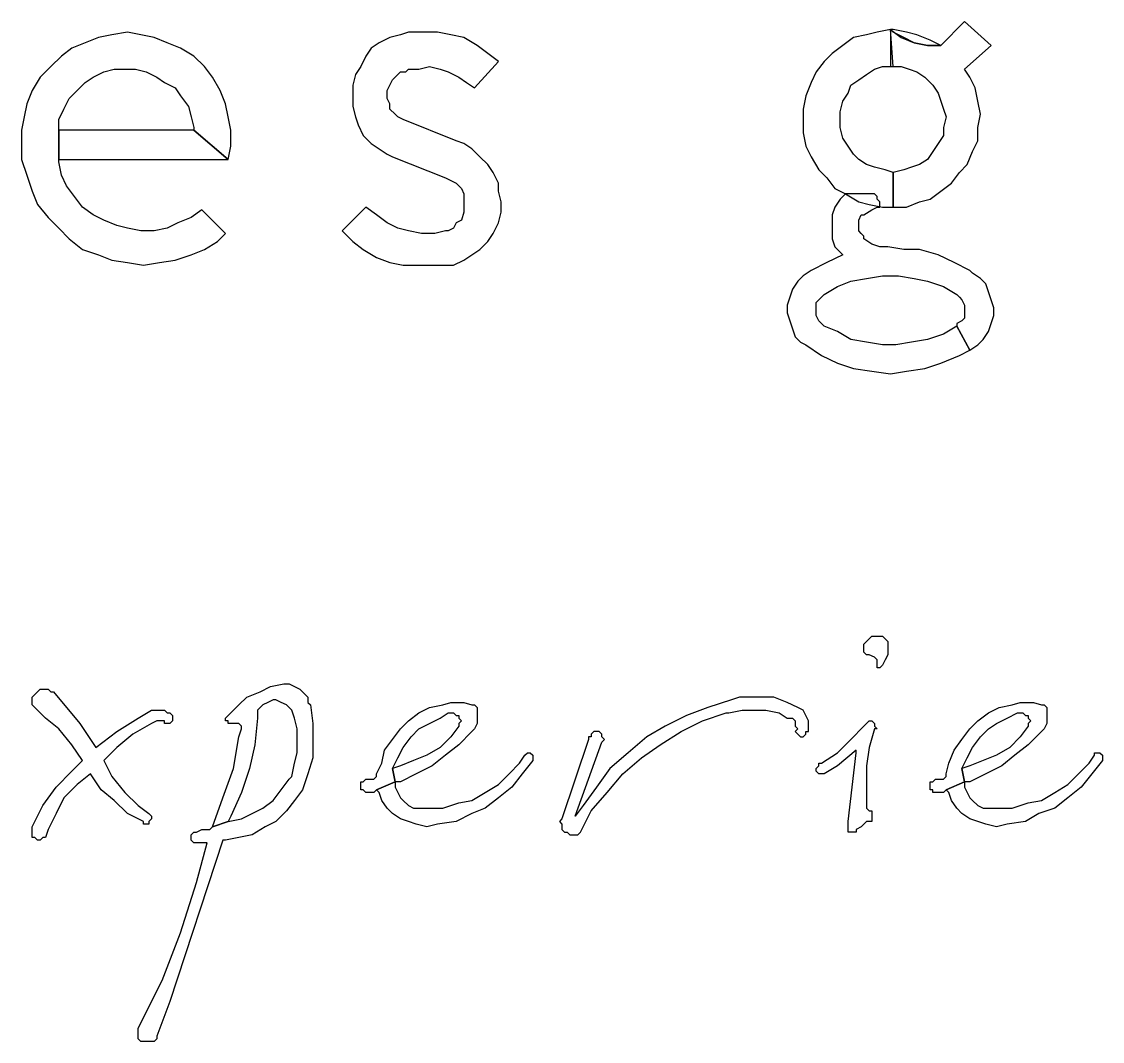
# Model space of a CAD drawing. Header units: metres. Extents: x 13 to 600, y -782 to -15.
# Drawn here: x 197.94 to 222.42, y -89.46 to -66.36 of the extents above; entities that cross this region are included whole.
import ezdxf

# ---------------------------------------------------------------- set-up
doc = ezdxf.new("R2010")
doc.units = ezdxf.units.M

msp = doc.modelspace()

# ---------------------------------------------------------------- linework, layer by layer
for p, q in [((217.62, -66.54), (217.32, -66.6)), ((217.68, -67.38), (217.62, -66.54)), ((217.62, -66.54), (217.62, -67.38)), ((217.68, -66.6), (217.62, -66.54)), ((217.62, -66.54), (217.86, -66.72)), ((217.68, -66.54), (217.62, -66.54)), ((217.68, -67.38), (217.62, -66.54)), ((217.98, -66.6), (217.68, -66.54)), ((219.3, -66.36), (218.76, -66.9)), ((219.9, -66.9), (219.3, -66.36)), ((199.68, -66.72), (199.38, -66.84)), ((199.98, -66.66), (199.68, -66.72)), ((200.34, -66.6), (199.98, -66.66)), ((200.64, -66.66), (200.34, -66.6)), ((200.94, -66.72), (200.64, -66.66)), ((201.24, -66.84), (200.94, -66.72)), ((206.28, -66.72), (206.04, -66.84)), ((206.52, -66.66), (206.28, -66.72)), ((206.7, -66.6), (206.52, -66.66)), ((207, -66.6), (206.7, -66.6)), ((207.36, -66.6), (207, -66.6)), ((207.66, -66.66), (207.36, -66.6)), ((207.96, -66.72), (207.66, -66.66)), ((208.26, -66.9), (207.96, -66.72)), ((216.78, -66.72), (216.54, -66.9)), ((217.08, -66.66), (216.78, -66.72)), ((217.32, -66.6), (217.08, -66.66)), ((217.92, -66.72), (217.68, -66.6)), ((217.86, -66.72), (218.16, -66.84)), ((218.16, -66.84), (217.92, -66.72)), ((218.22, -66.66), (217.98, -66.6)), ((218.52, -66.78), (218.22, -66.66)), ((218.76, -66.9), (218.52, -66.78)), ((199.08, -66.96), (198.84, -67.14)), ((199.38, -66.84), (199.08, -66.96)), ((201.54, -66.96), (201.24, -66.84)), ((201.84, -67.14), (201.54, -66.96)), ((205.86, -66.96), (205.74, -67.14)), ((206.04, -66.84), (205.86, -66.96)), ((208.5, -67.08), (208.26, -66.9)), ((216.54, -66.9), (216.3, -67.08)), ((218.46, -66.9), (218.16, -66.84)), ((218.16, -66.84), (218.46, -66.9)), ((218.76, -66.9), (218.46, -66.9)), ((218.46, -66.9), (218.7, -66.9)), ((218.7, -66.9), (218.76, -66.9)), ((219.3, -67.44), (219.9, -66.9)), ((198.84, -67.14), (198.6, -67.38)), ((202.08, -67.38), (201.84, -67.14)), ((205.74, -67.14), (205.62, -67.38)), ((208.2, -67.86), (208.74, -67.26)), ((208.74, -67.26), (208.5, -67.08)), ((216.12, -67.26), (215.94, -67.5)), ((216.3, -67.08), (216.12, -67.26)), ((198.6, -67.38), (198.36, -67.62)), ((199.56, -67.62), (199.8, -67.5)), ((199.8, -67.5), (200.04, -67.44)), ((200.04, -67.44), (200.28, -67.44)), ((200.28, -67.44), (200.52, -67.44)), ((200.52, -67.44), (200.76, -67.5)), ((200.76, -67.5), (201, -67.62)), ((202.26, -67.62), (202.08, -67.38)), ((205.5, -67.56), (205.44, -67.8)), ((205.62, -67.38), (205.5, -67.56)), ((206.4, -67.62), (206.52, -67.5)), ((206.52, -67.5), (206.64, -67.5)), ((206.64, -67.5), (206.7, -67.44)), ((206.7, -67.44), (206.94, -67.44)), ((206.94, -67.44), (207.18, -67.38)), ((207.18, -67.38), (207.42, -67.44)), ((207.42, -67.44), (207.6, -67.5)), ((207.6, -67.5), (207.84, -67.62)), ((215.94, -67.5), (215.82, -67.74)), ((216.9, -67.68), (217.08, -67.56)), ((217.08, -67.56), (217.26, -67.44)), ((217.26, -67.44), (217.44, -67.38)), ((217.44, -67.38), (217.68, -67.38)), ((217.62, -67.38), (217.86, -67.38)), ((217.86, -67.38), (218.04, -67.44)), ((218.04, -67.44), (218.22, -67.5)), ((218.22, -67.5), (218.4, -67.62)), ((219.42, -67.62), (219.3, -67.44)), ((198.36, -67.62), (198.18, -67.92)), ((199.2, -67.92), (199.38, -67.74)), ((199.38, -67.74), (199.56, -67.62)), ((201, -67.62), (201.18, -67.74)), ((201.18, -67.74), (201.42, -67.86)), ((202.44, -67.92), (202.26, -67.62)), ((205.44, -67.8), (205.44, -68.04)), ((206.22, -67.92), (206.28, -67.8)), ((206.28, -67.8), (206.34, -67.68)), ((206.34, -67.68), (206.4, -67.62)), ((207.84, -67.62), (208.02, -67.74)), ((208.02, -67.74), (208.2, -67.86)), ((215.82, -67.74), (215.7, -68.04)), ((216.66, -67.98), (216.72, -67.8)), ((216.72, -67.8), (216.9, -67.68)), ((218.4, -67.62), (218.58, -67.8)), ((218.58, -67.8), (218.7, -67.98)), ((219.54, -67.86), (219.42, -67.62)), ((198.18, -67.92), (198.06, -68.22)), ((199.02, -68.1), (199.2, -67.92)), ((201.42, -67.86), (201.54, -68.04)), ((201.54, -68.04), (201.72, -68.28)), ((202.56, -68.22), (202.44, -67.92)), ((205.44, -68.04), (205.44, -68.28)), ((206.22, -68.1), (206.22, -67.92)), ((215.7, -68.04), (215.64, -68.34)), ((216.54, -68.16), (216.66, -67.98)), ((218.7, -67.98), (218.76, -68.16)), ((219.6, -68.16), (219.54, -67.86)), ((198.06, -68.22), (198, -68.52)), ((198.9, -68.34), (199.02, -68.1)), ((201.72, -68.28), (201.78, -68.52)), ((202.62, -68.52), (202.56, -68.22)), ((205.44, -68.28), (205.5, -68.52)), ((206.28, -68.22), (206.22, -68.1)), ((206.28, -68.34), (206.28, -68.22)), ((216.48, -68.4), (216.54, -68.16)), ((218.76, -68.16), (218.82, -68.34)), ((219.66, -68.46), (219.6, -68.16)), ((198, -68.52), (197.94, -68.82)), ((198.78, -68.58), (198.9, -68.34)), ((201.78, -68.52), (201.84, -68.76)), ((202.68, -68.82), (202.62, -68.52)), ((205.5, -68.52), (205.56, -68.7)), ((206.4, -68.46), (206.28, -68.34)), ((206.46, -68.52), (206.4, -68.46)), ((206.58, -68.58), (206.46, -68.52)), ((215.64, -68.34), (215.64, -68.64)), ((216.48, -68.58), (216.48, -68.4)), ((218.82, -68.34), (218.88, -68.52)), ((218.88, -68.52), (218.82, -68.76)), ((219.6, -68.76), (219.66, -68.46)), ((198.78, -68.82), (198.78, -68.58)), ((201.84, -68.76), (201.84, -68.82)), ((205.56, -68.7), (205.68, -68.94)), ((207.78, -69.06), (206.58, -68.58)), ((215.64, -68.64), (215.64, -68.88)), ((216.48, -68.76), (216.48, -68.58)), ((216.54, -69), (216.48, -68.76)), ((218.82, -68.76), (218.82, -68.94)), ((219.6, -69.06), (219.6, -68.76)), ((197.94, -68.82), (197.94, -69.18)), ((201.84, -68.82), (198.78, -68.82)), ((198.78, -68.82), (198.78, -69.48)), ((198.78, -69.48), (198.78, -68.82)), ((202.62, -69.48), (201.84, -68.82)), ((201.84, -68.82), (202.62, -69.48)), ((202.68, -69.18), (202.68, -68.82)), ((205.68, -68.94), (205.86, -69.12)), ((215.64, -68.88), (215.7, -69.18)), ((216.66, -69.18), (216.54, -69)), ((218.82, -68.94), (218.7, -69.12)), ((197.94, -69.18), (197.94, -69.48)), ((202.62, -69.48), (202.68, -69.18)), ((205.86, -69.12), (206.04, -69.24)), ((206.04, -69.24), (206.22, -69.36)), ((207.96, -69.12), (207.78, -69.06)), ((208.14, -69.24), (207.96, -69.12)), ((208.32, -69.42), (208.14, -69.24)), ((215.7, -69.18), (215.82, -69.42)), ((216.78, -69.36), (216.66, -69.18)), ((218.7, -69.12), (218.58, -69.3)), ((219.48, -69.3), (219.6, -69.06)), ((197.94, -69.48), (198.06, -69.84)), ((198.78, -69.48), (202.62, -69.48)), ((198.78, -69.54), (198.78, -69.48)), ((206.22, -69.36), (206.34, -69.42)), ((206.34, -69.42), (207.54, -69.9)), ((208.5, -69.6), (208.32, -69.42)), ((215.82, -69.42), (216, -69.72)), ((216.9, -69.48), (216.78, -69.36)), ((217.08, -69.6), (216.9, -69.48)), ((218.46, -69.48), (218.28, -69.6)), ((218.58, -69.3), (218.46, -69.48)), ((219.36, -69.6), (219.48, -69.3)), ((198.84, -69.84), (198.78, -69.54)), ((208.62, -69.78), (208.5, -69.6)), ((216, -69.72), (216.18, -69.9)), ((217.26, -69.66), (217.08, -69.6)), ((217.5, -69.72), (217.26, -69.66)), ((217.68, -69.78), (217.5, -69.72)), ((217.92, -69.72), (217.68, -69.78)), ((218.1, -69.66), (217.92, -69.72)), ((218.28, -69.6), (218.1, -69.66)), ((219.18, -69.78), (219.36, -69.6)), ((198.06, -69.84), (198.18, -70.2)), ((198.96, -70.08), (198.84, -69.84)), ((207.54, -69.9), (207.66, -69.96)), ((207.66, -69.96), (207.78, -70.02)), ((208.74, -70.02), (208.62, -69.78)), ((216.18, -69.9), (216.36, -70.14)), ((217.68, -70.56), (217.68, -69.78)), ((217.68, -69.78), (217.68, -70.56)), ((217.68, -69.78), (217.68, -70.56)), ((219, -70.02), (219.18, -69.78)), ((198.18, -70.2), (198.3, -70.5)), ((199.14, -70.32), (198.96, -70.08)), ((207.78, -70.02), (207.9, -70.14)), ((207.9, -70.14), (207.96, -70.26)), ((208.74, -70.2), (208.74, -70.02)), ((208.8, -70.44), (208.74, -70.2)), ((216.36, -70.14), (216.6, -70.26)), ((218.52, -70.38), (218.76, -70.2)), ((218.76, -70.2), (219, -70.02)), ((198.3, -70.5), (198.54, -70.8)), ((199.32, -70.56), (199.14, -70.32)), ((207.96, -70.26), (207.96, -70.44)), ((207.96, -70.44), (207.96, -70.56)), ((208.8, -70.68), (208.8, -70.44)), ((216.48, -70.38), (216.36, -70.56)), ((216.6, -70.26), (216.48, -70.38)), ((216.6, -70.26), (216.9, -70.44)), ((217.08, -70.26), (216.6, -70.26)), ((216.9, -70.44), (217.14, -70.5)), ((217.14, -70.26), (217.08, -70.26)), ((217.26, -70.26), (217.14, -70.26)), ((217.14, -70.5), (217.44, -70.56)), ((217.32, -70.32), (217.26, -70.26)), ((217.32, -70.38), (217.32, -70.32)), ((217.38, -70.44), (217.32, -70.38)), ((217.38, -70.56), (217.38, -70.44)), ((217.98, -70.56), (218.28, -70.44)), ((218.28, -70.44), (218.52, -70.38)), ((199.56, -70.74), (199.32, -70.56)), ((199.8, -70.86), (199.56, -70.74)), ((202.02, -70.62), (201.78, -70.8)), ((202.56, -71.16), (202.02, -70.62)), ((205.74, -70.56), (205.2, -71.1)), ((205.98, -70.74), (205.74, -70.56)), ((206.22, -70.92), (205.98, -70.74)), ((207.96, -70.68), (207.9, -70.86)), ((207.96, -70.56), (207.96, -70.68)), ((208.74, -70.92), (208.8, -70.68)), ((216.36, -70.56), (216.3, -70.74)), ((216.3, -70.74), (216.3, -70.92)), ((216.9, -70.86), (216.96, -70.74)), ((216.96, -70.74), (217.02, -70.74)), ((217.02, -70.74), (217.2, -70.62)), ((217.2, -70.62), (217.32, -70.56)), ((217.32, -70.56), (217.38, -70.56)), ((217.44, -70.56), (217.68, -70.56)), ((217.68, -70.56), (217.98, -70.56)), ((198.54, -70.8), (198.78, -71.04)), ((200.1, -70.98), (199.8, -70.86)), ((200.34, -71.04), (200.1, -70.98)), ((201.48, -70.92), (201.24, -71.04)), ((201.78, -70.8), (201.48, -70.92)), ((206.46, -71.04), (206.22, -70.92)), ((207.78, -70.92), (207.72, -71.04)), ((207.9, -70.86), (207.78, -70.92)), ((208.62, -71.16), (208.74, -70.92)), ((216.3, -70.92), (216.3, -71.1)), ((216.9, -70.92), (216.9, -70.86)), ((216.9, -70.98), (216.9, -70.92)), ((216.9, -71.1), (216.9, -70.98)), ((198.78, -71.04), (199.02, -71.28)), ((200.64, -71.1), (200.34, -71.04)), ((200.94, -71.1), (200.64, -71.1)), ((201.24, -71.04), (200.94, -71.1)), ((202.38, -71.34), (202.56, -71.16)), ((205.2, -71.1), (205.44, -71.34)), ((206.7, -71.1), (206.46, -71.04)), ((207, -71.16), (206.7, -71.1)), ((207.3, -71.16), (207, -71.16)), ((207.54, -71.1), (207.3, -71.16)), ((207.6, -71.1), (207.54, -71.1)), ((207.72, -71.04), (207.6, -71.1)), ((208.5, -71.34), (208.62, -71.16)), ((216.3, -71.1), (216.3, -71.28)), ((216.96, -71.16), (216.9, -71.1)), ((217.02, -71.22), (216.96, -71.16)), ((217.02, -71.28), (217.02, -71.22)), ((199.02, -71.28), (199.32, -71.52)), ((202.08, -71.52), (202.38, -71.34)), ((205.44, -71.34), (205.68, -71.52)), ((208.32, -71.52), (208.5, -71.34)), ((216.3, -71.28), (216.36, -71.46)), ((216.36, -71.46), (216.48, -71.58)), ((217.2, -71.4), (217.02, -71.28)), ((217.38, -71.46), (217.2, -71.4)), ((217.56, -71.46), (217.38, -71.46)), ((217.92, -71.52), (217.56, -71.46)), ((199.32, -71.52), (199.68, -71.64)), ((199.68, -71.64), (199.98, -71.76)), ((201.42, -71.76), (201.78, -71.64)), ((201.78, -71.64), (202.08, -71.52)), ((205.68, -71.52), (205.98, -71.7)), ((205.98, -71.7), (206.28, -71.82)), ((207.96, -71.76), (208.14, -71.64)), ((208.14, -71.64), (208.32, -71.52)), ((216.54, -71.64), (216.18, -71.82)), ((216.48, -71.58), (216.54, -71.64)), ((218.28, -71.52), (217.92, -71.52)), ((218.7, -71.64), (218.28, -71.52)), ((219.06, -71.82), (218.7, -71.64)), ((199.98, -71.76), (200.34, -71.82)), ((200.34, -71.82), (200.7, -71.88)), ((200.7, -71.88), (201.06, -71.82)), ((201.06, -71.82), (201.42, -71.76)), ((206.28, -71.82), (206.58, -71.88)), ((206.58, -71.88), (206.76, -71.88)), ((206.76, -71.88), (207.48, -71.88)), ((207.48, -71.88), (207.72, -71.88)), ((207.72, -71.88), (207.96, -71.76)), ((216.18, -71.82), (215.82, -72)), ((219.42, -72), (219.06, -71.82)), ((215.64, -72.12), (215.52, -72.24)), ((215.82, -72), (215.64, -72.12)), ((216.72, -72.24), (217.08, -72.18)), ((217.08, -72.18), (217.44, -72.12)), ((217.44, -72.12), (217.8, -72.12)), ((217.8, -72.12), (218.16, -72.18)), ((218.16, -72.18), (218.46, -72.24)), ((219.48, -72.06), (219.42, -72)), ((219.66, -72.18), (219.48, -72.06)), ((219.78, -72.3), (219.66, -72.18)), ((215.4, -72.42), (215.34, -72.6)), ((215.52, -72.24), (215.4, -72.42)), ((216.12, -72.54), (216.42, -72.36)), ((216.42, -72.36), (216.72, -72.24)), ((218.46, -72.24), (218.82, -72.36)), ((218.82, -72.36), (219.12, -72.54)), ((219.84, -72.48), (219.78, -72.3)), ((215.34, -72.6), (215.28, -72.78)), ((215.94, -72.72), (216, -72.66)), ((216, -72.66), (216.12, -72.54)), ((219.12, -72.54), (219.18, -72.6)), ((219.18, -72.6), (219.24, -72.66)), ((219.24, -72.66), (219.3, -72.78)), ((219.9, -72.66), (219.84, -72.48)), ((219.96, -72.84), (219.9, -72.66)), ((215.28, -72.78), (215.28, -72.96)), ((215.94, -72.84), (215.94, -72.72)), ((215.94, -72.9), (215.94, -72.84)), ((215.94, -73.02), (215.94, -72.9)), ((219.3, -72.78), (219.3, -72.9)), ((219.3, -72.9), (219.3, -72.96)), ((219.96, -73.02), (219.96, -72.84)), ((215.28, -72.96), (215.34, -73.14)), ((215.34, -73.14), (215.4, -73.32)), ((216, -73.14), (215.94, -73.02)), ((216.06, -73.2), (216, -73.14)), ((219.24, -73.14), (219.12, -73.2)), ((219.3, -73.08), (219.24, -73.14)), ((219.3, -72.96), (219.3, -73.08)), ((219.9, -73.2), (219.96, -73.02)), ((215.4, -73.32), (215.46, -73.5)), ((216.12, -73.26), (216.06, -73.2)), ((216.42, -73.38), (216.12, -73.26)), ((216.72, -73.56), (216.42, -73.38)), ((219.12, -73.26), (218.82, -73.44)), ((219.12, -73.2), (219.12, -73.26)), ((219.42, -73.8), (219.12, -73.26)), ((219.12, -73.26), (219.42, -73.8)), ((219.72, -73.56), (219.84, -73.38)), ((219.84, -73.38), (219.9, -73.2)), ((215.46, -73.5), (215.58, -73.62)), ((215.58, -73.62), (215.7, -73.68)), ((215.7, -73.68), (216.06, -73.92)), ((217.08, -73.62), (216.72, -73.56)), ((217.44, -73.68), (217.08, -73.62)), ((217.74, -73.68), (217.44, -73.68)), ((218.1, -73.62), (217.74, -73.68)), ((218.46, -73.56), (218.1, -73.62)), ((218.82, -73.44), (218.46, -73.56)), ((219.42, -73.8), (219.6, -73.68)), ((219.6, -73.68), (219.72, -73.56)), ((216.06, -73.92), (216.42, -74.1)), ((218.76, -74.1), (219.18, -73.92)), ((219.18, -73.92), (219.42, -73.8)), ((216.42, -74.1), (216.78, -74.22)), ((218.4, -74.22), (218.76, -74.1)), ((216.78, -74.22), (217.2, -74.28)), ((217.2, -74.28), (217.62, -74.34)), ((217.62, -74.34), (217.98, -74.28)), ((217.98, -74.28), (218.4, -74.22)), ((217.14, -80.34), (217.2, -80.28)), ((217.2, -80.28), (217.26, -80.28)), ((217.26, -80.28), (217.32, -80.28)), ((217.32, -80.28), (217.44, -80.28)), ((217.44, -80.28), (217.5, -80.34)), ((217.02, -80.46), (217.08, -80.4)), ((217.02, -80.52), (217.02, -80.46)), ((217.02, -80.64), (217.02, -80.52)), ((217.08, -80.4), (217.14, -80.34)), ((217.5, -80.34), (217.56, -80.4)), ((217.56, -80.4), (217.56, -80.46)), ((217.56, -80.46), (217.56, -80.52)), ((217.56, -80.52), (217.56, -80.58)), ((217.08, -80.7), (217.02, -80.64)), ((217.14, -80.7), (217.08, -80.7)), ((217.26, -80.76), (217.14, -80.7)), ((217.32, -80.82), (217.26, -80.76)), ((217.56, -80.7), (217.5, -80.82)), ((217.56, -80.58), (217.56, -80.7)), ((217.32, -80.94), (217.32, -80.82)), ((217.32, -81), (217.32, -80.94)), ((217.38, -81), (217.32, -81)), ((217.44, -80.94), (217.38, -81)), ((217.5, -80.82), (217.44, -80.94)), ((198.3, -81.54), (198.36, -81.48)), ((198.36, -81.48), (198.42, -81.48)), ((198.42, -81.48), (198.54, -81.48)), ((198.54, -81.48), (198.6, -81.54)), ((203.34, -81.54), (203.58, -81.42)), ((203.58, -81.42), (203.88, -81.36)), ((203.88, -81.36), (204, -81.36)), ((204, -81.36), (204.12, -81.42)), ((204.12, -81.42), (204.24, -81.48)), ((204.24, -81.48), (204.3, -81.54)), ((198.18, -81.66), (198.24, -81.6)), ((198.18, -81.78), (198.18, -81.66)), ((198.24, -81.6), (198.3, -81.54)), ((198.6, -81.54), (198.66, -81.54)), ((198.66, -81.54), (199.26, -82.26)), ((202.86, -81.84), (203.04, -81.66)), ((203.04, -81.66), (203.34, -81.54)), ((203.64, -81.72), (203.52, -81.78)), ((203.7, -81.72), (203.64, -81.72)), ((203.82, -81.78), (203.7, -81.72)), ((204.3, -81.54), (204.42, -81.66)), ((204.42, -81.66), (204.42, -81.78)), ((214.02, -81.72), (213.48, -81.9)), ((214.2, -81.66), (214.02, -81.72)), ((214.5, -81.66), (214.2, -81.66)), ((214.74, -81.66), (214.5, -81.66)), ((214.98, -81.66), (214.74, -81.66)), ((215.28, -81.78), (214.98, -81.66)), ((198.18, -81.84), (198.18, -81.78)), ((198.24, -81.9), (198.18, -81.84)), ((198.3, -81.96), (198.24, -81.9)), ((198.48, -82.14), (198.3, -81.96)), ((200.58, -82.14), (200.88, -81.96)), ((200.88, -81.96), (201, -81.96)), ((201, -81.96), (201.18, -81.96)), ((201.18, -81.96), (201.24, -82.02)), ((202.62, -82.08), (202.86, -81.84)), ((203.34, -81.9), (203.28, -81.96)), ((203.28, -81.96), (203.28, -82.08)), ((203.4, -81.84), (203.34, -81.9)), ((203.52, -81.78), (203.4, -81.84)), ((203.94, -81.84), (203.82, -81.78)), ((204, -81.9), (203.94, -81.84)), ((204.06, -81.96), (204, -81.9)), ((204.12, -82.14), (204.06, -81.96)), ((204.42, -81.78), (204.48, -81.84)), ((204.48, -81.84), (204.54, -82.26)), ((206.94, -82.02), (207.18, -81.9)), ((207.18, -81.9), (207.48, -81.84)), ((207.48, -81.84), (207.66, -81.78)), ((207.66, -81.78), (207.78, -81.78)), ((207.78, -81.78), (207.96, -81.78)), ((207.96, -81.78), (208.14, -81.84)), ((208.14, -81.84), (208.2, -81.84)), ((208.2, -81.84), (208.26, -81.9)), ((208.26, -81.9), (208.26, -82.02)), ((213.48, -81.9), (213, -82.08)), ((213.96, -82.02), (214.26, -81.96)), ((214.26, -81.96), (214.56, -81.96)), ((214.56, -81.96), (214.8, -81.96)), ((214.8, -81.96), (215.1, -82.02)), ((215.52, -81.9), (215.28, -81.78)), ((215.64, -81.96), (215.52, -81.9)), ((215.7, -82.08), (215.64, -81.96)), ((219.84, -82.02), (220.08, -81.9)), ((220.08, -81.9), (220.38, -81.84)), ((220.38, -81.84), (220.56, -81.78)), ((220.56, -81.78), (220.68, -81.78)), ((220.68, -81.78), (220.86, -81.78)), ((220.86, -81.78), (221.04, -81.84)), ((221.04, -81.84), (221.1, -81.84)), ((221.1, -81.84), (221.16, -81.9)), ((221.16, -81.9), (221.16, -82.02)), ((198.78, -82.38), (198.48, -82.14)), ((200.1, -82.44), (200.58, -82.14)), ((201, -82.2), (200.88, -82.26)), ((201.06, -82.2), (201, -82.2)), ((201.18, -82.2), (201.06, -82.2)), ((201.18, -82.26), (201.18, -82.2)), ((201.24, -82.02), (201.3, -82.02)), ((201.3, -82.02), (201.36, -82.08)), ((201.36, -82.2), (201.3, -82.26)), ((201.36, -82.08), (201.36, -82.14)), ((201.36, -82.14), (201.36, -82.2)), ((202.56, -82.14), (202.62, -82.08)), ((202.56, -82.2), (202.56, -82.14)), ((202.62, -82.2), (202.56, -82.2)), ((202.62, -82.26), (202.62, -82.2)), ((203.28, -82.14), (203.22, -82.74)), ((203.28, -82.08), (203.28, -82.14)), ((204.18, -82.38), (204.12, -82.14)), ((206.52, -82.38), (206.7, -82.2)), ((206.7, -82.2), (206.94, -82.02)), ((207.18, -82.26), (207.42, -82.14)), ((207.42, -82.14), (207.6, -82.02)), ((207.6, -82.02), (207.66, -82.02)), ((207.66, -82.02), (207.72, -82.02)), ((207.72, -82.02), (207.78, -82.08)), ((207.78, -82.08), (207.84, -82.08)), ((207.84, -82.08), (207.84, -82.14)), ((207.84, -82.14), (207.9, -82.2)), ((207.9, -82.2), (207.84, -82.26)), ((208.26, -82.02), (208.26, -82.14)), ((208.26, -82.14), (208.26, -82.26)), ((213, -82.08), (212.52, -82.32)), ((212.88, -82.44), (213.36, -82.2)), ((213.36, -82.2), (213.9, -82.02)), ((213.9, -82.02), (213.96, -82.02)), ((215.1, -82.02), (215.28, -82.14)), ((215.28, -82.14), (215.4, -82.14)), ((215.4, -82.14), (215.46, -82.2)), ((215.46, -82.2), (215.46, -82.32)), ((215.76, -82.2), (215.7, -82.08)), ((215.76, -82.32), (215.76, -82.2)), ((217.08, -82.26), (217.14, -82.2)), ((217.14, -82.2), (217.2, -82.2)), ((217.2, -82.2), (217.26, -82.26)), ((219.42, -82.38), (219.6, -82.2)), ((219.6, -82.2), (219.84, -82.02)), ((220.02, -82.26), (220.26, -82.14)), ((220.26, -82.14), (220.5, -82.02)), ((220.5, -82.02), (220.56, -82.02)), ((220.56, -82.02), (220.62, -82.02)), ((220.62, -82.02), (220.68, -82.08)), ((220.68, -82.08), (220.74, -82.08)), ((220.74, -82.08), (220.74, -82.14)), ((220.74, -82.14), (220.8, -82.2)), ((220.8, -82.2), (220.74, -82.26)), ((221.16, -82.02), (221.16, -82.14)), ((221.16, -82.14), (221.16, -82.26)), ((199.08, -82.74), (198.78, -82.38)), ((199.26, -82.26), (199.62, -82.8)), ((199.62, -82.8), (200.1, -82.44)), ((200.88, -82.26), (200.46, -82.5)), ((201.24, -82.26), (201.18, -82.26)), ((201.3, -82.26), (201.24, -82.26)), ((202.68, -82.26), (202.62, -82.26)), ((202.74, -82.26), (202.68, -82.26)), ((202.8, -82.26), (202.74, -82.26)), ((202.86, -82.26), (202.8, -82.26)), ((202.92, -82.32), (202.86, -82.26)), ((202.86, -82.56), (202.92, -82.38)), ((202.92, -82.38), (202.92, -82.32)), ((204.18, -82.68), (204.18, -82.38)), ((204.54, -82.26), (204.54, -82.62)), ((206.34, -82.62), (206.52, -82.38)), ((206.76, -82.56), (206.94, -82.38)), ((206.94, -82.38), (207.18, -82.26)), ((207.84, -82.32), (207.66, -82.56)), ((207.84, -82.26), (207.84, -82.32)), ((208.14, -82.44), (207.84, -82.74)), ((208.2, -82.38), (208.14, -82.44)), ((208.26, -82.26), (208.2, -82.38)), ((210.9, -82.44), (210.84, -82.5)), ((210.96, -82.44), (210.9, -82.44)), ((211.02, -82.44), (210.96, -82.44)), ((211.08, -82.5), (211.02, -82.44)), ((212.52, -82.32), (212.1, -82.56)), ((212.4, -82.74), (212.88, -82.44)), ((215.46, -82.32), (215.52, -82.38)), ((215.52, -82.38), (215.46, -82.44)), ((215.46, -82.44), (215.52, -82.5)), ((215.7, -82.5), (215.7, -82.44)), ((215.7, -82.44), (215.76, -82.44)), ((215.76, -82.44), (215.76, -82.32)), ((216.72, -82.62), (217.02, -82.32)), ((217.02, -82.32), (217.08, -82.26)), ((217.26, -82.38), (217.14, -82.8)), ((217.26, -82.26), (217.26, -82.32)), ((217.26, -82.32), (217.32, -82.38)), ((217.32, -82.38), (217.26, -82.38)), ((219.24, -82.62), (219.42, -82.38)), ((219.66, -82.56), (219.84, -82.38)), ((219.84, -82.38), (220.02, -82.26)), ((220.74, -82.32), (220.56, -82.56)), ((220.74, -82.26), (220.74, -82.32)), ((221.04, -82.44), (220.74, -82.74)), ((221.1, -82.38), (221.04, -82.44)), ((221.16, -82.26), (221.1, -82.38)), ((199.32, -83.1), (199.08, -82.74)), ((200.46, -82.5), (200.1, -82.8)), ((202.74, -83.28), (202.86, -82.56)), ((203.22, -82.74), (203.1, -83.28)), ((204.18, -82.92), (204.18, -82.68)), ((204.54, -82.62), (204.54, -83.04)), ((206.16, -82.86), (206.34, -82.62)), ((206.58, -82.8), (206.76, -82.56)), ((207.66, -82.56), (207.42, -82.8)), ((207.84, -82.74), (207.54, -82.98)), ((210.78, -82.62), (210.18, -84.42)), ((210.48, -84.36), (211.08, -82.68)), ((210.84, -82.56), (210.78, -82.56)), ((210.78, -82.56), (210.78, -82.62)), ((210.84, -82.5), (210.84, -82.56)), ((211.08, -82.56), (211.08, -82.5)), ((211.14, -82.62), (211.08, -82.56)), ((211.08, -82.68), (211.14, -82.62)), ((212.1, -82.56), (211.68, -82.92)), ((211.98, -83.04), (212.4, -82.74)), ((215.52, -82.5), (215.58, -82.56)), ((215.58, -82.56), (215.64, -82.56)), ((215.64, -82.56), (215.7, -82.5)), ((216.42, -82.92), (216.72, -82.62)), ((219.06, -82.86), (219.24, -82.62)), ((219.48, -82.8), (219.66, -82.56)), ((220.56, -82.56), (220.32, -82.8)), ((220.74, -82.74), (220.44, -82.98)), ((200.1, -82.8), (199.8, -83.1)), ((204.12, -83.16), (204.18, -82.92)), ((206.1, -83.16), (206.16, -82.86)), ((206.46, -83.04), (206.58, -82.8)), ((207.12, -82.98), (206.82, -83.1)), ((207.42, -82.8), (207.12, -82.98)), ((207.54, -82.98), (207.24, -83.22)), ((209.22, -83.16), (209.34, -82.98)), ((209.34, -82.98), (209.4, -82.92)), ((209.4, -82.92), (209.46, -82.92)), ((209.46, -82.92), (209.52, -82.98)), ((209.52, -82.98), (209.52, -83.04)), ((211.68, -82.92), (211.26, -83.28)), ((216.06, -83.16), (216.42, -82.92)), ((216.84, -82.86), (216.42, -83.22)), ((216.66, -84.48), (216.84, -82.92)), ((216.84, -82.92), (216.84, -82.86)), ((217.14, -82.8), (217.08, -83.22)), ((218.94, -83.16), (219.06, -82.86)), ((219.36, -83.04), (219.48, -82.8)), ((220.02, -82.98), (219.72, -83.1)), ((220.32, -82.8), (220.02, -82.98)), ((220.44, -82.98), (220.14, -83.22)), ((222.12, -83.16), (222.24, -82.98)), ((222.24, -82.98), (222.24, -82.92)), ((222.24, -82.92), (222.3, -82.92)), ((222.3, -82.92), (222.36, -82.92)), ((222.36, -82.92), (222.42, -82.98)), ((222.42, -82.98), (222.42, -83.04)), ((199.08, -83.34), (199.32, -83.1)), ((199.8, -83.1), (199.98, -83.46)), ((204.06, -83.46), (204.12, -83.16)), ((204.54, -83.04), (204.42, -83.4)), ((205.98, -83.4), (206.1, -83.16)), ((206.34, -83.28), (206.46, -83.04)), ((206.52, -83.22), (206.34, -83.28)), ((206.82, -83.1), (206.52, -83.22)), ((207.24, -83.22), (206.88, -83.4)), ((208.98, -83.4), (209.22, -83.16)), ((209.52, -83.1), (209.28, -83.4)), ((209.52, -83.04), (209.52, -83.1)), ((211.56, -83.4), (211.98, -83.04)), ((215.94, -83.28), (216, -83.22)), ((216, -83.22), (216, -83.16)), ((216, -83.16), (216.06, -83.16)), ((216.42, -83.22), (216.12, -83.4)), ((217.08, -83.22), (217.08, -83.64)), ((218.88, -83.4), (218.94, -83.16)), ((219.24, -83.28), (219.36, -83.04)), ((219.42, -83.22), (219.24, -83.28)), ((219.72, -83.1), (219.42, -83.22)), ((220.14, -83.22), (219.78, -83.4)), ((221.88, -83.4), (222.12, -83.16)), ((222.42, -83.1), (222.18, -83.4)), ((222.42, -83.04), (222.42, -83.1)), ((198.72, -83.7), (199.08, -83.34)), ((199.5, -83.4), (199.2, -83.64)), ((199.74, -83.76), (199.5, -83.4)), ((199.98, -83.46), (200.28, -83.82)), ((202.5, -83.94), (202.74, -83.28)), ((203.1, -83.28), (202.92, -83.82)), ((204, -83.52), (204.06, -83.46)), ((204.42, -83.4), (204.3, -83.76)), ((205.92, -83.52), (205.98, -83.46)), ((205.98, -83.46), (205.98, -83.4)), ((206.4, -83.58), (206.34, -83.28)), ((206.34, -83.28), (206.4, -83.58)), ((206.88, -83.4), (206.52, -83.58)), ((208.74, -83.64), (208.98, -83.4)), ((209.28, -83.4), (209.04, -83.7)), ((211.26, -83.28), (210.96, -83.7)), ((211.2, -83.82), (211.56, -83.4)), ((215.94, -83.34), (215.94, -83.28)), ((216, -83.4), (215.94, -83.34)), ((216.06, -83.4), (216, -83.4)), ((216.12, -83.4), (216.06, -83.4)), ((218.82, -83.52), (218.88, -83.46)), ((218.88, -83.46), (218.88, -83.4)), ((219.3, -83.58), (219.24, -83.28)), ((219.24, -83.28), (219.3, -83.58)), ((219.78, -83.4), (219.42, -83.58)), ((221.64, -83.64), (221.88, -83.4)), ((222.18, -83.4), (221.94, -83.7)), ((198.42, -84.12), (198.72, -83.7)), ((199.2, -83.64), (198.9, -83.94)), ((203.82, -83.76), (204, -83.52)), ((205.62, -83.64), (205.62, -83.58)), ((205.62, -83.58), (205.68, -83.58)), ((205.62, -83.7), (205.62, -83.64)), ((205.62, -83.76), (205.62, -83.7)), ((205.68, -83.58), (205.74, -83.52)), ((205.74, -83.52), (205.86, -83.52)), ((205.86, -83.52), (205.92, -83.52)), ((205.98, -83.76), (206.4, -83.58)), ((206.4, -83.58), (205.98, -83.76)), ((206.52, -83.58), (206.4, -83.58)), ((206.4, -83.58), (206.4, -83.7)), ((206.4, -83.7), (206.46, -83.82)), ((208.44, -83.82), (208.74, -83.64)), ((209.04, -83.7), (208.74, -83.94)), ((210.96, -83.7), (210.66, -84.12)), ((217.08, -83.64), (217.08, -84.06)), ((218.52, -83.64), (218.52, -83.58)), ((218.52, -83.58), (218.58, -83.58)), ((218.52, -83.7), (218.52, -83.64)), ((218.52, -83.76), (218.52, -83.7)), ((218.58, -83.58), (218.64, -83.52)), ((218.64, -83.52), (218.76, -83.52)), ((218.76, -83.52), (218.82, -83.52)), ((218.88, -83.76), (219.3, -83.58)), ((219.3, -83.58), (218.88, -83.76)), ((219.42, -83.58), (219.3, -83.58)), ((219.3, -83.58), (219.3, -83.7)), ((219.3, -83.7), (219.36, -83.82)), ((221.34, -83.82), (221.64, -83.64)), ((221.94, -83.7), (221.64, -83.94)), ((198.9, -83.94), (198.72, -84.3)), ((200.04, -84), (199.74, -83.76)), ((200.28, -83.82), (200.58, -84.12)), ((202.26, -84.6), (202.5, -83.94)), ((202.92, -83.82), (202.68, -84.36)), ((203.64, -84), (203.82, -83.76)), ((204.3, -83.76), (204.12, -84)), ((205.68, -83.76), (205.62, -83.76)), ((205.74, -83.82), (205.68, -83.76)), ((205.86, -83.82), (205.74, -83.82)), ((205.92, -83.82), (205.86, -83.82)), ((205.98, -83.76), (205.92, -83.82)), ((206.04, -83.82), (205.98, -83.76)), ((206.1, -84), (206.04, -83.82)), ((206.46, -83.82), (206.52, -83.94)), ((206.52, -83.94), (206.58, -84)), ((208.14, -84), (208.44, -83.82)), ((208.74, -83.94), (208.44, -84.18)), ((210.84, -84.24), (211.2, -83.82)), ((218.58, -83.76), (218.52, -83.76)), ((218.58, -83.82), (218.58, -83.76)), ((218.64, -83.82), (218.58, -83.82)), ((218.76, -83.82), (218.64, -83.82)), ((218.82, -83.82), (218.76, -83.82)), ((218.88, -83.76), (218.82, -83.82)), ((218.94, -83.82), (218.88, -83.76)), ((219, -84), (218.94, -83.82)), ((219.36, -83.82), (219.42, -83.94)), ((219.42, -83.94), (219.48, -84)), ((221.04, -84), (221.34, -83.82)), ((221.64, -83.94), (221.34, -84.18)), ((198.18, -84.6), (198.42, -84.12)), ((200.34, -84.3), (200.04, -84)), ((200.58, -84.12), (200.82, -84.3)), ((203.16, -84.3), (203.4, -84.18)), ((203.4, -84.18), (203.64, -84)), ((204.12, -84), (203.94, -84.24)), ((206.22, -84.18), (206.1, -84)), ((206.34, -84.3), (206.22, -84.18)), ((206.58, -84), (206.7, -84.12)), ((206.7, -84.12), (206.82, -84.18)), ((206.82, -84.18), (207.18, -84.18)), ((207.18, -84.18), (207.48, -84.18)), ((207.48, -84.18), (207.84, -84.06)), ((207.84, -84.06), (208.14, -84)), ((208.44, -84.18), (208.14, -84.3)), ((210.66, -84.12), (210.48, -84.36)), ((217.08, -84.06), (217.08, -84.18)), ((217.08, -84.18), (217.14, -84.24)), ((219.12, -84.18), (219, -84)), ((219.24, -84.3), (219.12, -84.18)), ((219.48, -84), (219.6, -84.12)), ((219.6, -84.12), (219.72, -84.18)), ((219.72, -84.18), (220.08, -84.18)), ((220.08, -84.18), (220.38, -84.18)), ((220.38, -84.18), (220.74, -84.06)), ((220.74, -84.06), (221.04, -84)), ((221.34, -84.18), (220.98, -84.3)), ((198.72, -84.3), (198.54, -84.66)), ((200.7, -84.48), (200.34, -84.3)), ((200.82, -84.3), (200.88, -84.36)), ((200.88, -84.42), (200.82, -84.48)), ((200.88, -84.36), (200.88, -84.42)), ((202.68, -84.36), (202.62, -84.48)), ((202.62, -84.48), (202.92, -84.42)), ((202.92, -84.42), (203.16, -84.3)), ((203.94, -84.24), (203.7, -84.48)), ((206.52, -84.42), (206.34, -84.3)), ((206.7, -84.48), (206.52, -84.42)), ((208.14, -84.3), (207.78, -84.48)), ((210.18, -84.42), (210.12, -84.48)), ((210.6, -84.72), (210.84, -84.24)), ((217.14, -84.24), (217.2, -84.24)), ((217.2, -84.24), (217.2, -84.3)), ((217.2, -84.3), (217.2, -84.36)), ((217.2, -84.36), (217.2, -84.42)), ((217.2, -84.42), (217.2, -84.48)), ((219.42, -84.42), (219.24, -84.3)), ((219.6, -84.48), (219.42, -84.42)), ((220.98, -84.3), (220.68, -84.48)), ((198.18, -84.66), (198.18, -84.6)), ((198.18, -84.72), (198.18, -84.66)), ((198.54, -84.66), (198.48, -84.84)), ((200.7, -84.54), (200.7, -84.48)), ((200.76, -84.54), (200.7, -84.54)), ((200.82, -84.54), (200.76, -84.54)), ((200.82, -84.48), (200.82, -84.54)), ((201.9, -84.72), (202.02, -84.66)), ((202.02, -84.66), (202.2, -84.66)), ((202.2, -84.66), (202.26, -84.6)), ((202.26, -84.6), (202.62, -84.48)), ((202.62, -84.48), (202.26, -84.6)), ((203.46, -84.6), (203.16, -84.78)), ((203.7, -84.48), (203.46, -84.6)), ((206.88, -84.54), (206.7, -84.48)), ((207.12, -84.6), (206.88, -84.54)), ((207.36, -84.54), (207.12, -84.6)), ((207.78, -84.48), (207.36, -84.54)), ((210.12, -84.48), (210.18, -84.54)), ((210.18, -84.54), (210.18, -84.66)), ((210.18, -84.66), (210.24, -84.72)), ((216.66, -84.54), (216.66, -84.48)), ((216.66, -84.6), (216.66, -84.54)), ((216.66, -84.66), (216.66, -84.6)), ((216.66, -84.72), (216.66, -84.66)), ((216.96, -84.6), (216.84, -84.66)), ((216.84, -84.66), (216.84, -84.72)), ((217.08, -84.48), (216.96, -84.6)), ((217.2, -84.48), (217.08, -84.48)), ((219.78, -84.54), (219.6, -84.48)), ((220.02, -84.6), (219.78, -84.54)), ((220.26, -84.54), (220.02, -84.6)), ((220.68, -84.48), (220.26, -84.54)), ((198.18, -84.78), (198.18, -84.72)), ((198.18, -84.84), (198.18, -84.78)), ((198.24, -84.84), (198.18, -84.84)), ((198.3, -84.9), (198.24, -84.84)), ((198.36, -84.9), (198.3, -84.9)), ((198.42, -84.84), (198.36, -84.9)), ((198.48, -84.84), (198.42, -84.84)), ((202.5, -84.9), (201.3, -88.56)), ((201.78, -84.78), (201.84, -84.72)), ((201.78, -84.84), (201.78, -84.78)), ((201.78, -84.9), (201.78, -84.84)), ((201.84, -84.96), (201.78, -84.9)), ((201.84, -84.72), (201.9, -84.72)), ((202.56, -84.9), (202.5, -84.9)), ((202.86, -84.84), (202.56, -84.9)), ((203.16, -84.78), (202.86, -84.84)), ((210.24, -84.72), (210.3, -84.72)), ((210.3, -84.72), (210.36, -84.78)), ((210.36, -84.78), (210.42, -84.78)), ((210.42, -84.78), (210.54, -84.78)), ((210.54, -84.78), (210.6, -84.72)), ((216.72, -84.72), (216.66, -84.72)), ((216.78, -84.72), (216.72, -84.72)), ((216.84, -84.72), (216.78, -84.72)), ((201.9, -84.96), (201.84, -84.96)), ((201.9, -85.86), (202.14, -84.96)), ((202.14, -84.96), (201.9, -84.96)), ((201.54, -87), (201.9, -85.86)), ((201.12, -88.08), (201.54, -87)), ((200.58, -89.16), (201.12, -88.08)), ((201.3, -88.56), (201, -89.34)), ((200.58, -89.28), (200.58, -89.16)), ((200.58, -89.34), (200.58, -89.28)), ((200.58, -89.4), (200.58, -89.34)), ((201, -89.34), (201, -89.4)), ((200.64, -89.46), (200.58, -89.4)), ((200.7, -89.46), (200.64, -89.46)), ((200.82, -89.46), (200.7, -89.46)), ((200.88, -89.46), (200.82, -89.46)), ((200.94, -89.46), (200.88, -89.46)), ((201, -89.4), (200.94, -89.46))]:
    msp.add_line(p, q)

doc.saveas('drawing.dxf')
